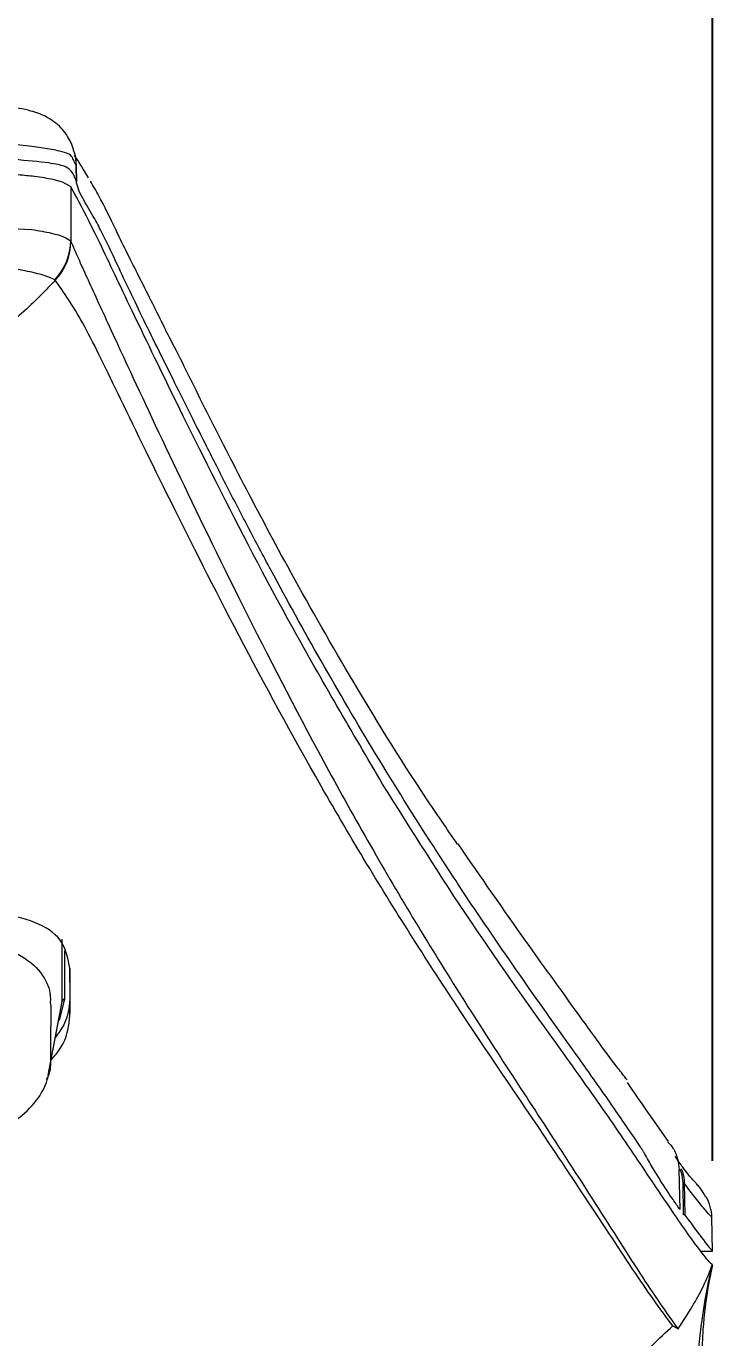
# Model space of a CAD drawing. Header units: inches. Extents: x 4.3 to 18.3, y 1.7 to 16.3.
# Drawn here: x 5.754 to 6.229, y 13.905 to 14.814 of the extents above; entities that cross this region are included whole.
import ezdxf

# ---------------------------------------------------------------- set-up
doc = ezdxf.new("R2010")
doc.units = ezdxf.units.IN
doc.header["$MEASUREMENT"] = 0
doc.header["$PDSIZE"] = -1
doc.layers.add('Dim', color=1, linetype='Continuous')
doc.layers.add('Object', color=4, linetype='Continuous')
doc.styles.get("Standard").update_dxf_attribs({"font": 'romans.shx'})
doc.dimstyles.get("Standard").update_dxf_attribs({"dimtxt": 0.125, "dimasz": 0.18, "dimexe": 0.06, "dimexo": 0.0625, "dimgap": 0.09, "dimtad": 0, "dimtih": 1, "dimtoh": 1, "dimdec": 4, "dimlfac": 2, "dimzin": 4, "dimdsep": 46, "dimlunit": 5, "dimtxsty": 'Standard', "dimcen": 0.09, "dimadec": 0, "dimazin": 1, "dimtfac": 1, "dimtdec": 4, "dimtofl": 0, "dimtmove": 0, "dimatfit": 0, "dimfxl": 0, "dimfrac": 2, "dimtolj": 1, "dimtzin": 0, "dimarcsym": 0})

# ---------------------------------------------------------------- blocks, each defined once
blk = doc.blocks.new('*D21')
at = {"layer": 'Defpoints', "color": 0}
for p in [(4.83916, 15.98488), (4.83916, 13.96533), (6.22904, 13.96534)]:
    blk.add_point(p, dxfattribs=at)
at = {"layer": 'Dim', "color": 0, "lineweight": -2}
for p, q in [((4.83916, 14.02783), (4.83916, 16.04488)), ((6.22904, 14.02784), (6.22904, 16.04488)), ((5.01916, 15.98488), (5.03131, 15.98488)), ((6.04904, 15.98488), (6.04464, 15.98488))]:
    blk.add_line(p, q, dxfattribs=at)
at = {"layer": 'Dim', "color": 0}
for points in [[(5.01916, 16.01488), (5.01916, 15.95488), (4.83916, 15.98488)], [(6.04904, 16.01488), (6.04904, 15.95488), (6.22904, 15.98488)]]:
    blk.add_solid(points, dxfattribs=at)
at = {"layer": 'Dim', "color": 0, "insert": (5.53798, 15.98488), "char_height": 0.125, "attachment_point": 5}
blk.add_mtext('\\A1;2 3/4\\P [70mm]', dxfattribs=at)

msp = doc.modelspace()

# ---------------------------------------------------------------- linework, layer by layer
at = {"layer": 'Object', "color": 4, "linetype": 'Continuous', "lineweight": 15}
for p, q in [((5.788008, 14.721386), (5.788013, 14.721352)), ((5.788014, 14.721343), (5.788369, 14.717251)), ((5.788083, 14.720868), (5.788088, 14.720828)), ((5.788325, 14.717562), (5.788328, 14.717427)), ((5.788525, 14.706087), (5.788328, 14.717427)), ((5.788369, 14.717251), (5.78857, 14.705711)), ((5.77225, 14.70762), (5.778658, 14.705903)), ((5.778658, 14.705903), (5.784654, 14.70252)), ((5.788578, 14.705658), (5.78857, 14.705711)), ((5.801961, 14.6789), (5.801241, 14.680197)), ((5.719504, 14.674702), (5.75774, 14.672814)), ((5.784623, 14.664869), (5.784789, 14.664436)), ((5.773952, 14.637661), (5.773614, 14.638008)), ((5.822331, 14.63685), (5.821262, 14.63912)), ((5.855481, 14.56918), (5.853518, 14.573127)), ((6.062034, 14.20565), (6.05667, 14.213714)), ((5.783913, 14.161288), (5.783913, 14.129507)), ((5.784195, 14.141036), (5.783913, 14.161288)), ((5.784195, 14.139273), (5.784154, 14.144006)), ((5.770705, 14.095449), (5.778762, 14.138128)), ((5.780299, 14.139878), (5.77655, 14.124982)), ((5.783913, 14.129507), (5.784195, 14.139273)), ((5.769024, 14.087237), (5.776592, 14.1274)), ((5.783913, 14.127716), (5.783913, 14.129507)), ((5.783913, 14.127716), (5.783913, 14.129507)), ((6.198686, 14.04126), (6.187677, 14.056727)), ((6.178044, 14.039194), (6.17514, 14.043622)), ((6.206615, 13.994058), (6.206036, 14.021597)), ((6.209097, 13.99044), (6.20874, 14.012285)), ((6.209571, 14.012285), (6.20993, 13.99024)), ((6.229042, 13.965336), (6.228632, 13.988841)), ((6.221246, 13.965335), (6.22904, 13.965335)), ((6.228872, 13.955664), (6.228849, 13.955956)), ((6.201694, 13.913452), (6.205208, 13.911459))]:
    msp.add_line(p, q, dxfattribs=at)
at = {"layer": 'Object', "color": 4, "linetype": 'Continuous', "lineweight": 15, "flags": 128}
msp.add_lwpolyline([(5.787769, 14.722693), (5.78789, 14.722069), (5.788014, 14.721343)], dxfattribs=at)
at = {"layer": 'Object', "color": 4, "linetype": 'Continuous', "lineweight": 15}
for centre, radius, start, end in [((5.745516, 14.665211), 0.039109, 315.928012, 359.498946), ((5.74557, 14.66473), 0.039221, 316.356711, 359.570142), ((5.780932, 14.137771), 0.002199, 106.71574, 170.659887), ((6.199109, 13.988128), 0.029529, 1.00091, 29.951818), ((6.654188, 13.857232), 0.436647, 166.932624, 180.047254)]:
    msp.add_arc(centre, radius, start, end, dxfattribs=at)
for points, knots in [([(5.786851, 14.726771), (5.78687, 14.72671), (5.786924, 14.726537), (5.785062, 14.733536), (5.778086, 14.744204), (5.767318, 14.75152), (5.756201, 14.755417), (5.74165, 14.758141), (5.72745, 14.760232), (5.718253, 14.761131), (5.716852, 14.761268)], [0, 0, 0, 0, 0.0631009, 0.1817745, 0.3044388, 0.4475985, 0.5973587, 0.8019811, 0.9698404, 1, 1, 1, 1]), ([(5.788328, 14.717427), (5.788148, 14.717727), (5.786402, 14.72064), (5.786204, 14.723918), (5.779727, 14.726583), (5.770009, 14.728501), (5.751073, 14.731206), (5.71763, 14.734426), (5.677791, 14.736534), (5.65475, 14.737707), (5.649914, 14.737953)], [0, 0, 0, 0, 0.0281134, 0.2732158, 0.3790599, 0.4846646, 0.5698482, 0.7669997, 0.9511032, 1, 1, 1, 1]), ([(5.786402, 14.727427), (5.786436, 14.72737), (5.788123, 14.724469), (5.788225, 14.720981), (5.788325, 14.717562)], [0, 0, 0, 0, 0.0197251, 1, 1, 1, 1]), ([(5.796966, 14.708658), (5.7951, 14.711723), (5.791358, 14.717871), (5.787687, 14.72348), (5.787407, 14.724074), (5.787288, 14.724327)], [0, 0, 0, 0, 0.3637172, 0.7295796, 1, 1, 1, 1]), ([(5.788525, 14.706087), (5.787549, 14.708819), (5.78616, 14.712707), (5.781063, 14.716625), (5.769447, 14.71925), (5.754135, 14.7205), (5.745322, 14.721219)], [0, 0, 0, 0, 0.408714, 0.5816754, 0.7592315, 1, 1, 1, 1]), ([(5.788369, 14.717251), (5.788369, 14.717251), (5.788369, 14.717251), (5.788355, 14.717344), (5.788346, 14.717407), (5.788335, 14.71749), (5.788328, 14.717539), (5.788325, 14.717562)], [0, 0, 0, 0, 0.000352, 0.2564171, 0.513054, 0.7699676, 1, 1, 1, 1]), ([(5.748172, 14.710802), (5.752128, 14.710456), (5.761702, 14.709619), (5.76835, 14.708359), (5.77225, 14.70762)], [0, 0, 0, 0, 0.4132264, 1, 1, 1, 1]), ([(5.78857, 14.705711), (5.788566, 14.705743), (5.788558, 14.705808), (5.788542, 14.705932), (5.788532, 14.706025), (5.788525, 14.706087)], [0, 0, 0, 0, 0.2548356, 0.5096701, 1, 1, 1, 1]), ([(5.788668, 14.705021), (5.788658, 14.705086), (5.788637, 14.705216), (5.788607, 14.705429), (5.788588, 14.705576), (5.788578, 14.705658)], [0, 0, 0, 0, 0.306935, 0.6138771, 1, 1, 1, 1]), ([(5.81825, 14.667602), (5.817491, 14.669183), (5.812333, 14.679921), (5.806418, 14.692404), (5.800233, 14.702928), (5.798247, 14.706308)], [0, 0, 0, 0, 0.1049043, 0.712497, 1, 1, 1, 1]), ([(5.784654, 14.70252), (5.784654, 14.70252), (5.784654, 14.695244), (5.78462, 14.682682), (5.784622, 14.670133), (5.784623, 14.664869)], [0, 0, 0, 0, 0.0000312, 0.5806051, 1, 1, 1, 1]), ([(6.000661, 14.288705), (5.979393, 14.324937), (5.936867, 14.397383), (5.883939, 14.500016), (5.843958, 14.581255), (5.815512, 14.640934), (5.796091, 14.681549), (5.788466, 14.69553), (5.784654, 14.70252)], [0, 0, 0, 0, 0.1867688, 0.3734471, 0.5600427, 0.7067485, 0.8533897, 1, 1, 1, 1]), ([(5.801241, 14.680197), (5.798668, 14.684553), (5.794571, 14.691489), (5.790187, 14.699457), (5.789174, 14.703165), (5.788668, 14.705021)], [0, 0, 0, 0, 0.45765094, 0.72867799, 1, 1, 1, 1]), ([(5.821262, 14.63912), (5.818418, 14.645248), (5.813549, 14.655738), (5.807376, 14.66866), (5.803766, 14.675486), (5.801961, 14.6789)], [0, 0, 0, 0, 0.4124711, 0.7061902, 1, 1, 1, 1]), ([(5.75774, 14.672814), (5.762571, 14.671994), (5.777594, 14.669442), (5.781782, 14.666717), (5.784623, 14.664869)], [0, 0, 0, 0, 0.3215879, 1, 1, 1, 1]), ([(5.784789, 14.664436), (5.786819, 14.659787), (5.791981, 14.647961), (5.804115, 14.621429), (5.825867, 14.574247), (5.858702, 14.504088), (5.905755, 14.40723), (5.952611, 14.316777), (6.003219, 14.225827), (6.057432, 14.136832), (6.114912, 14.049695), (6.159675, 13.979887), (6.18877, 13.93406), (6.200212, 13.918329), (6.205208, 13.911459)], [0, 0, 0, 0, 0.0508945, 0.1294614, 0.2080198, 0.320747, 0.4334305, 0.5462022, 0.6026446, 0.7100836, 0.8175109, 0.8833414, 0.9490528, 1, 1, 1, 1]), ([(5.850568, 14.602957), (5.847877, 14.608356), (5.838917, 14.626334), (5.827983, 14.648006), (5.820718, 14.662558), (5.818124, 14.667755)], [0, 0, 0, 0, 0.2163096, 0.7201354, 1, 1, 1, 1]), ([(5.773614, 14.638008), (5.770216, 14.639514), (5.765179, 14.641746), (5.750907, 14.6446), (5.746263, 14.645528)], [0, 0, 0, 0, 0.6746025, 1, 1, 1, 1]), ([(5.773952, 14.637661), (5.770565, 14.634108), (5.758872, 14.621842), (5.737304, 14.602483), (5.706474, 14.579657), (5.671103, 14.564092), (5.645616, 14.553478), (5.632137, 14.553478), (5.632136, 14.553478)], [0, 0, 0, 0, 0.0859325, 0.29669088, 0.50697892, 0.75284039, 0.99999283, 1, 1, 1, 1]), ([(6.201694, 13.913452), (6.197363, 13.919164), (6.185931, 13.934241), (6.15829, 13.976318), (6.112866, 14.045159), (6.054311, 14.130489), (5.998908, 14.217073), (5.947297, 14.305344), (5.899718, 14.393094), (5.852432, 14.487095), (5.816378, 14.560882), (5.792035, 14.611839), (5.779981, 14.629052), (5.773952, 14.637661)], [0, 0, 0, 0, 0.04064046, 0.10725877, 0.17399986, 0.28282798, 0.39166496, 0.44882072, 0.56290477, 0.67669639, 0.79037012, 0.89515126, 1, 1, 1, 1]), ([(5.853518, 14.573127), (5.849544, 14.581127), (5.841774, 14.59677), (5.831308, 14.61805), (5.825324, 14.630582), (5.822331, 14.63685)], [0, 0, 0, 0, 0.3434785, 0.6716175, 1, 1, 1, 1]), ([(6.052553, 14.247091), (6.045217, 14.257715), (6.019316, 14.295225), (5.978974, 14.361028), (5.936465, 14.43571), (5.902925, 14.499223), (5.876088, 14.551613), (5.859735, 14.585369), (5.851541, 14.600874), (5.850375, 14.60308)], [0, 0, 0, 0, 0.0892367, 0.3150555, 0.5149725, 0.6831812, 0.8351113, 0.9765372, 1, 1, 1, 1]), ([(6.05667, 14.213714), (6.049753, 14.224242), (6.029005, 14.255826), (5.99541, 14.309678), (5.957531, 14.374224), (5.928604, 14.426742), (5.907161, 14.467189), (5.891995, 14.496484), (5.874261, 14.531445), (5.862747, 14.554579), (5.855481, 14.56918)], [0, 0, 0, 0, 0.0853852, 0.2561578, 0.4269341, 0.5977174, 0.6831048, 0.7684932, 0.8538824, 1, 1, 1, 1]), ([(6.228849, 13.955956), (6.227194, 13.95758), (6.223885, 13.96083), (6.206326, 13.985173), (6.183141, 14.019878), (6.155211, 14.061287), (6.114754, 14.117724), (6.061, 14.192565), (6.020776, 14.256656), (6.000661, 14.288705)], [0, 0, 0, 0, 0.11196326, 0.22395396, 0.33592391, 0.44807433, 0.56012786, 0.78003758, 1, 1, 1, 1]), ([(6.169928, 14.083872), (6.16783, 14.086563), (6.156082, 14.101634), (6.133143, 14.133694), (6.095989, 14.184957), (6.068676, 14.22447), (6.05291, 14.247277)], [0, 0, 0, 0, 0.05891, 0.3298797, 0.6131933, 1, 1, 1, 1]), ([(5.783913, 14.161288), (5.782782, 14.167425), (5.780385, 14.180431), (5.763811, 14.192716), (5.741409, 14.198641), (5.721061, 14.198586), (5.710788, 14.197151), (5.708913, 14.196889)], [0, 0, 0, 0, 0.2435685, 0.5161692, 0.7811452, 0.960073, 1, 1, 1, 1]), ([(6.17514, 14.043622), (6.169017, 14.052529), (6.156771, 14.070342), (6.131774, 14.105654), (6.099842, 14.150022), (6.074639, 14.187104), (6.062034, 14.20565)], [0, 0, 0, 0, 0.1786147, 0.3572339, 0.6785378, 1, 1, 1, 1]), ([(5.778762, 14.138128), (5.778762, 14.138129), (5.778762, 14.145209), (5.778762, 14.156442), (5.778762, 14.170649), (5.778763, 14.177903), (5.778763, 14.181353), (5.778763, 14.181353)], [0, 0, 0, 0, 0.0000138, 0.4996663, 0.7498311, 0.9999858, 1, 1, 1, 1]), ([(5.711137, 14.178125), (5.711138, 14.178125), (5.719493, 14.178125), (5.736192, 14.176503), (5.756232, 14.167656), (5.768214, 14.153138), (5.770869, 14.143651), (5.770486, 14.137521), (5.770486, 14.137521)], [0, 0, 0, 0, 0.00001194, 0.25506014, 0.52110543, 0.77290785, 0.99998551, 1, 1, 1, 1]), ([(5.780275, 14.173184), (5.780275, 14.172937), (5.780278, 14.169134), (5.780287, 14.158111), (5.780295, 14.147169), (5.780299, 14.139878)], [0, 0, 0, 0, 0.0226626, 0.3487295, 1, 1, 1, 1]), ([(5.770486, 14.137521), (5.770486, 14.13752), (5.77136, 14.130527), (5.770399, 14.120294), (5.770685, 14.106208), (5.770705, 14.098953), (5.770705, 14.095449), (5.770705, 14.095449)], [0, 0, 0, 0, 0.00001398, 0.49995666, 0.7499761, 0.99998605, 1, 1, 1, 1]), ([(5.783913, 14.139486), (5.783504, 14.133796), (5.782905, 14.12547), (5.776079, 14.116155), (5.773917, 14.113206)], [0, 0, 0, 0, 0.6833881, 1, 1, 1, 1]), ([(5.784195, 14.139273), (5.784195, 14.13942), (5.784195, 14.139714), (5.784195, 14.140155), (5.784195, 14.140595), (5.784195, 14.140889), (5.784195, 14.141036)], [0, 0, 0, 0, 0.2500281, 0.5, 0.7499813, 1, 1, 1, 1]), ([(5.770987, 14.097652), (5.772922, 14.09985), (5.779061, 14.106821), (5.783025, 14.117343), (5.78365, 14.124645), (5.783913, 14.127716)], [0, 0, 0, 0, 0.2106246, 0.6679645, 1, 1, 1, 1]), ([(5.700635, 14.039992), (5.703169, 14.040139), (5.711988, 14.040652), (5.727571, 14.045022), (5.745555, 14.054132), (5.759481, 14.066671), (5.767498, 14.07929), (5.769327, 14.087373), (5.769951, 14.090133)], [0, 0, 0, 0, 0.0807042, 0.2809137, 0.4913752, 0.7145843, 0.9025768, 1, 1, 1, 1]), ([(5.770077, 14.09008), (5.770061, 14.089925), (5.769847, 14.087901), (5.768727, 14.085906), (5.767692, 14.084064)], [0, 0, 0, 0, 0.0766516, 1, 1, 1, 1]), ([(5.770705, 14.095449), (5.770705, 14.095448), (5.770705, 14.093376), (5.770391, 14.091728), (5.770077, 14.09008)], [0, 0, 0, 0, 0.0001887, 1, 1, 1, 1]), ([(6.187681, 14.056678), (6.186592, 14.058238), (6.181304, 14.065812), (6.175094, 14.074811), (6.170164, 14.081956)], [0, 0, 0, 0, 0.2059687, 1, 1, 1, 1]), ([(6.182099, 14.032943), (6.181764, 14.033464), (6.181092, 14.034507), (6.179745, 14.036586), (6.178723, 14.038153), (6.178044, 14.039194)], [0, 0, 0, 0, 0.2513772, 0.5027839, 1, 1, 1, 1]), ([(6.198181, 14.040825), (6.199411, 14.03951), (6.20244, 14.03627), (6.205187, 14.029366), (6.205776, 14.023978), (6.206036, 14.021597)], [0, 0, 0, 0, 0.2760064, 0.6799722, 1, 1, 1, 1]), ([(6.19295, 14.014391), (6.191193, 14.01725), (6.187677, 14.022972), (6.18396, 14.029618), (6.1821, 14.032943)], [0, 0, 0, 0, 0.4996713, 1, 1, 1, 1]), ([(6.217475, 14.012467), (6.216629, 14.01342), (6.214559, 14.01575), (6.209925, 14.021182), (6.20511, 14.028171), (6.20329, 14.030814)], [0, 0, 0, 0, 0.3006126, 0.7355252, 1, 1, 1, 1]), ([(6.20874, 14.012285), (6.208571, 14.014818), (6.208342, 14.018233), (6.206916, 14.021039), (6.206548, 14.021764)], [0, 0, 0, 0, 0.7415661, 1, 1, 1, 1]), ([(6.207291, 14.022441), (6.207664, 14.021696), (6.209185, 14.018662), (6.209405, 14.015027), (6.209571, 14.012285)], [0, 0, 0, 0, 0.2452994, 1, 1, 1, 1]), ([(6.206615, 13.994058), (6.205031, 13.996265), (6.200799, 14.002165), (6.195972, 14.009684), (6.19295, 14.014391)], [0, 0, 0, 0, 0.3740638, 1, 1, 1, 1]), ([(6.228633, 13.988644), (6.228633, 13.988644), (6.228633, 13.988644), (6.227726, 13.989674), (6.223358, 13.994601), (6.217126, 14.002156), (6.211822, 14.009266), (6.209571, 14.012285)], [0, 0, 0, 0, 0.0000049, 0.26808628, 0.53578161, 0.80292191, 1, 1, 1, 1]), ([(6.224522, 14.002725), (6.223243, 14.004843), (6.220364, 14.009609), (6.218729, 14.011015), (6.217701, 14.012206), (6.217475, 14.012467)], [0, 0, 0, 0, 0.384237, 0.8647839, 1, 1, 1, 1]), ([(6.20993, 13.99024), (6.20986, 13.990298), (6.209719, 13.990414), (6.209305, 13.990431), (6.209097, 13.99044)], [0, 0, 0, 0, 0.4960331, 1, 1, 1, 1]), ([(6.20993, 13.99024), (6.215404, 13.982857), (6.22635, 13.968093), (6.228144, 13.966254), (6.22904, 13.965335)], [0, 0, 0, 0, 0.5000563, 1, 1, 1, 1]), ([(6.205208, 13.911459), (6.208633, 13.91665), (6.215474, 13.92702), (6.222652, 13.940347), (6.226802, 13.949639), (6.228399, 13.954756), (6.228849, 13.955956), (6.228849, 13.955956)], [0, 0, 0, 0, 0.29913708, 0.59764389, 0.8969591, 0.9999916, 1, 1, 1, 1]), ([(6.221932, 13.892736), (6.222117, 13.898735), (6.2226, 13.914412), (6.22534, 13.937205), (6.228334, 13.951174), (6.229278, 13.95558)], [0, 0, 0, 0, 0.2979637, 0.7786044, 1, 1, 1, 1]), ([(6.172311, 13.882594), (6.172311, 13.882594), (6.182562, 13.896262), (6.192128, 13.904857), (6.201694, 13.913452)], [0, 0, 0, 0, 0.0000143, 1, 1, 1, 1])]:
    msp.add_open_spline(points, degree=3, knots=knots, dxfattribs=at)

# ---------------------------------------------------------------- dimensions: what is measured, and where the dimension line sits
at = {"layer": 'Dim'}
dim = msp.add_linear_dim(base=(4.839158, 15.984882), p1=(6.229042, 13.965336), p2=(4.839158, 13.965335), dimstyle='Standard', override={"dimpost": '\\X'}, dxfattribs=at)
dim.commit()
dim.dimension.update_dxf_attribs({"geometry": '*D21', "text_midpoint": (5.537977, 15.984882), "dimtype": 160})

doc.saveas('drawing.dxf')
